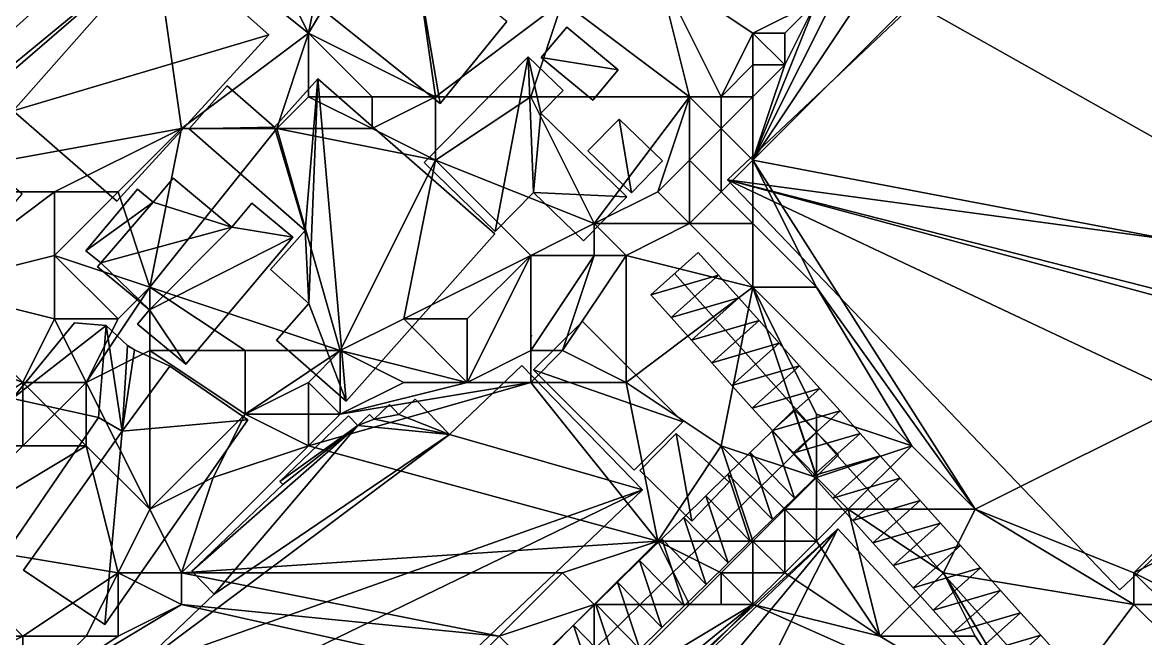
# Model space of a CAD drawing. Header units: metres. Extents: x -1103 to 901, y -902 to 905.
# Drawn here: x -998 to -927.3, y -358.1 to -319.3 of the extents above; entities that cross this region are included whole.
import ezdxf

# ---------------------------------------------------------------- set-up
doc = ezdxf.new("R2010")
doc.units = ezdxf.units.M
for name, color, linetype in [('OSM_BUILDING_FOOTPRINTS', 7, 'CONTINUOUS'), ('OSM_BUILDING_ROOFS', 1, 'CONTINUOUS'), ('OSM_BUILDING_WALLS', 8, 'CONTINUOUS'), ('OSM_ROAD_AXES', 2, 'CONTINUOUS'), ('OSM_ROAD_SURFACE', 9, 'CONTINUOUS'), ('OSM_TERRAIN', 3, 'CONTINUOUS'), ('OSM_TREES', 3, 'CONTINUOUS')]:
    doc.layers.add(name, color=color, linetype=linetype)

msp = doc.modelspace()

# ---------------------------------------------------------------- linework, layer by layer
at = {"layer": 'OSM_BUILDING_FOOTPRINTS'}
for points in [[(-991.237, -310.369, 18.866), (-1008.922, -330.441, 18.866), (-1010.823, -332.863, 18.866), (-1007.728, -334.787, 18.866), (-1006.457, -333.25, 18.866), (-1003.24, -336.048, 18.866), (-998.045, -330.142, 18.866), (-1000.974, -327.599, 18.866), (-998.598, -324.9, 18.866), (-992.076, -330.574, 18.866), (-982.504, -320.112, 18.866), (-989.158, -314.173, 18.866), (-988.164, -313.034, 18.866), (-991.237, -310.369, 18.866)], [(-953.61, -329.235, 14.229), (-928.882, -355.079, 14.229), (-918.868, -345.624, 14.229), (-913.109, -340.194, 14.229), (-913.894, -339.375, 14.229), (-909.483, -335.206, 14.229), (-933.437, -310.18, 14.229), (-953.61, -329.235, 14.229)], [(-974.921, -311.419, 18.871), (-980.061, -317.734, 18.871), (-971.704, -324.424, 18.871), (-967.515, -319.271, 18.871), (-973.385, -314.571, 18.871), (-972.445, -313.41, 18.871), (-974.921, -311.419, 18.871)], [(-963.724, -319.625, 17.898), (-960.485, -322.312, 17.898), (-962.099, -324.225, 17.898), (-965.338, -321.538, 17.898), (-963.724, -319.625, 17.898)], [(-972.71, -328.151, 17.794), (-966.156, -321.483, 17.794), (-963.967, -323.606, 17.794), (-965.371, -325.033, 17.794), (-959.943, -330.308, 17.794), (-962.673, -333.083, 17.794), (-965.824, -330.031, 17.794), (-968.233, -332.486, 17.794), (-972.71, -328.151, 17.794)], [(-979.409, -322.865, 16.067), (-982.139, -325.929, 16.067), (-985.124, -323.308, 16.067), (-987.522, -326.017, 16.067), (-980.205, -332.431, 16.067), (-982.393, -334.898, 16.067), (-979.972, -337.021, 16.067), (-982.017, -339.332, 16.067), (-977.629, -343.181, 16.067), (-968.267, -332.641, 16.067), (-979.409, -322.865, 16.067)], [(-962.397, -327.41, 17.626), (-960.441, -325.408, 17.626), (-957.699, -328.04, 17.626), (-959.656, -330.053, 17.626), (-962.397, -327.41, 17.626)], [(-989.788, -330.64, 17.11), (-988.528, -329.136, 17.11), (-984.825, -332.221, 17.11), (-983.565, -330.717, 17.11), (-980.989, -332.852, 17.11), (-987.732, -340.858, 17.11), (-990.783, -338.337, 17.11), (-990.02, -337.43, 17.11), (-993.292, -334.721, 17.11), (-993.082, -334.477, 17.11), (-994.022, -333.703, 17.11), (-990.772, -329.833, 17.11), (-989.788, -330.64, 17.11)], [(-962.751, -338.171, 15.438), (-956.417, -344.496, 15.438), (-959.49, -347.538, 15.438), (-965.824, -341.201, 15.438), (-962.751, -338.171, 15.438)], [(-994.751, -338.26, 15.894), (-992.739, -338.414, 15.894), (-991.413, -339.675, 15.894), (-990.96, -339.952, 15.894), (-988.738, -340.98, 15.894), (-983.819, -344.364, 15.894), (-992.838, -357.259, 15.894), (-997.956, -353.831, 15.894), (-991.733, -345.083, 15.894), (-993.237, -344.22, 15.894), (-999.504, -353.377, 15.894), (-1003.914, -350.17, 15.894), (-998.852, -342.794, 15.894), (-998.642, -343.026, 15.894), (-994.751, -338.26, 15.894)], [(-959.136, -347.56, 15.411), (-956.837, -345.226, 15.411), (-953.51, -348.289, 15.411), (-955.853, -350.745, 15.411), (-959.136, -347.56, 15.411)], [(-946.656, -351.231, 12.343), (-983.332, -384.774, 12.343), (-982.624, -385.537, 12.343), (-985.2, -387.892, 12.343), (-981.231, -392.172, 12.343), (-978.645, -389.805, 12.343), (-974.511, -394.273, 12.343), (-970.509, -398.586, 12.343), (-933.845, -365.043, 12.343), (-946.656, -351.231, 12.343)]]:
    msp.add_polyline3d(points, close=True, dxfattribs=at)
msp.add_polyline3d([(-990.937, -360.123, 14.446), (-985.941, -355.357, 14.446), (-987.345, -353.908, 14.446), (-981.63, -348.445, 14.446), (-981.818, -348.246, 14.446), (-977.485, -344.11, 14.446), (-976.888, -344.729, 14.446), (-976.159, -344.021, 14.446), (-975.871, -344.32, 14.446), (-974.91, -343.402, 14.446), (-974.302, -344.032, 14.446), (-973.285, -343.059, 14.446), (-971.118, -345.293, 14.446), (-966.553, -340.935, 14.446), (-958.97, -348.765, 14.446), (-973.649, -362.788, 14.446)], dxfattribs=at)
at = {"layer": 'OSM_BUILDING_ROOFS'}
for points in [[(-989.158, -314.173, 33.666), (-991.237, -310.369, 33.666), (-1008.922, -330.441, 33.666)], [(-909.483, -335.206, 22.629), (-933.437, -310.18, 22.629), (-953.61, -329.235, 22.629)], [(-989.158, -314.173, 33.666), (-1008.922, -330.441, 33.666), (-1010.823, -332.863, 33.666)], [(-998.598, -324.9, 33.666), (-989.158, -314.173, 33.666), (-1010.823, -332.863, 33.666)], [(-998.598, -324.9, 33.666), (-982.504, -320.112, 33.666), (-989.158, -314.173, 33.666)], [(-973.385, -314.571, 30.471), (-980.061, -317.734, 30.471), (-971.704, -324.424, 30.471)], [(-973.385, -314.571, 30.471), (-971.704, -324.424, 30.471), (-967.515, -319.271, 30.471)], [(-960.485, -322.312, 27.898), (-963.724, -319.625, 27.898), (-965.338, -321.538, 27.898)], [(-998.598, -324.9, 33.666), (-992.076, -330.574, 33.666), (-982.504, -320.112, 33.666)], [(-966.156, -321.483, 27.794), (-972.71, -328.151, 27.794), (-968.233, -332.486, 27.794)], [(-966.156, -321.483, 27.794), (-968.233, -332.486, 27.794), (-965.824, -330.031, 27.794)], [(-965.371, -325.033, 27.794), (-963.967, -323.606, 27.794), (-966.156, -321.483, 27.794)], [(-965.371, -325.033, 27.794), (-966.156, -321.483, 27.794), (-965.824, -330.031, 27.794)], [(-960.485, -322.312, 27.898), (-965.338, -321.538, 27.898), (-962.099, -324.225, 27.898)], [(-982.139, -325.929, 34.067), (-985.124, -323.308, 34.067), (-987.522, -326.017, 34.067)], [(-979.409, -322.865, 34.067), (-982.139, -325.929, 34.067), (-980.205, -332.431, 34.067)], [(-979.409, -322.865, 34.067), (-980.205, -332.431, 34.067), (-979.972, -337.021, 34.067)], [(-979.972, -337.021, 34.067), (-977.629, -343.181, 34.067), (-979.409, -322.865, 34.067)], [(-977.629, -343.181, 34.067), (-968.267, -332.641, 34.067), (-979.409, -322.865, 34.067)], [(-965.824, -330.031, 27.794), (-959.943, -330.308, 27.794), (-965.371, -325.033, 27.794)], [(-960.441, -325.408, 27.626), (-962.397, -327.41, 27.626), (-959.656, -330.053, 27.626)], [(-960.441, -325.408, 27.626), (-959.656, -330.053, 27.626), (-957.699, -328.04, 27.626)], [(-982.139, -325.929, 34.067), (-987.522, -326.017, 34.067), (-980.205, -332.431, 34.067)], [(-984.825, -332.221, 28.71), (-988.528, -329.136, 28.71), (-989.788, -330.64, 28.71)], [(-953.61, -329.235, 22.629), (-928.882, -355.079, 22.629), (-918.868, -345.624, 22.629)], [(-953.61, -329.235, 22.629), (-918.868, -345.624, 22.629), (-913.109, -340.194, 22.629)], [(-953.61, -329.235, 22.629), (-913.109, -340.194, 22.629), (-913.894, -339.375, 22.629)], [(-953.61, -329.235, 22.629), (-913.894, -339.375, 22.629), (-909.483, -335.206, 22.629)], [(-989.788, -330.64, 28.71), (-990.772, -329.833, 28.71), (-994.022, -333.703, 28.71)], [(-965.824, -330.031, 27.794), (-962.673, -333.083, 27.794), (-959.943, -330.308, 27.794)], [(-989.788, -330.64, 28.71), (-994.022, -333.703, 28.71), (-993.082, -334.477, 28.71)], [(-984.825, -332.221, 28.71), (-989.788, -330.64, 28.71), (-993.082, -334.477, 28.71)], [(-980.989, -332.852, 28.71), (-983.565, -330.717, 28.71), (-984.825, -332.221, 28.71)], [(-984.825, -332.221, 28.71), (-993.082, -334.477, 28.71), (-990.02, -337.43, 28.71)], [(-984.825, -332.221, 28.71), (-990.02, -337.43, 28.71), (-980.989, -332.852, 28.71)], [(-980.205, -332.431, 34.067), (-982.393, -334.898, 34.067), (-979.972, -337.021, 34.067)], [(-990.02, -337.43, 28.71), (-987.732, -340.858, 28.71), (-980.989, -332.852, 28.71)], [(-993.082, -334.477, 28.71), (-993.292, -334.721, 28.71), (-990.02, -337.43, 28.71)], [(-990.02, -337.43, 28.71), (-990.783, -338.337, 28.71), (-987.732, -340.858, 28.71)], [(-979.972, -337.021, 34.067), (-982.017, -339.332, 34.067), (-977.629, -343.181, 34.067)], [(-956.417, -344.496, 25.438), (-962.751, -338.171, 25.438), (-965.824, -341.201, 25.438)], [(-992.739, -338.414, 33.894), (-994.751, -338.26, 33.894), (-998.642, -343.026, 33.894)], [(-992.739, -338.414, 33.894), (-998.642, -343.026, 33.894), (-993.237, -344.22, 33.894)], [(-992.739, -338.414, 33.894), (-993.237, -344.22, 33.894), (-991.733, -345.083, 33.894)], [(-991.733, -345.083, 33.894), (-991.413, -339.675, 33.894), (-992.739, -338.414, 33.894)], [(-991.733, -345.083, 33.894), (-990.96, -339.952, 33.894), (-991.413, -339.675, 33.894)], [(-991.733, -345.083, 33.894), (-988.738, -340.98, 33.894), (-990.96, -339.952, 33.894)], [(-991.733, -345.083, 33.894), (-983.819, -344.364, 33.894), (-988.738, -340.98, 33.894)], [(-958.97, -348.765, 24.446), (-966.553, -340.935, 24.446), (-971.118, -345.293, 24.446)], [(-956.417, -344.496, 25.438), (-965.824, -341.201, 25.438), (-959.49, -347.538, 25.438)], [(-998.642, -343.026, 33.894), (-999.504, -353.377, 33.894), (-993.237, -344.22, 33.894)], [(-971.118, -345.293, 24.446), (-973.285, -343.059, 24.446), (-974.302, -344.032, 24.446)], [(-974.302, -344.032, 24.446), (-974.91, -343.402, 24.446), (-975.871, -344.32, 24.446)], [(-991.733, -345.083, 33.894), (-992.838, -357.259, 33.894), (-983.819, -344.364, 33.894)], [(-976.888, -344.729, 24.446), (-977.485, -344.11, 24.446), (-981.818, -348.246, 24.446)], [(-975.871, -344.32, 24.446), (-976.159, -344.021, 24.446), (-976.888, -344.729, 24.446)], [(-971.118, -345.293, 24.446), (-975.871, -344.32, 24.446), (-976.888, -344.729, 24.446)], [(-971.118, -345.293, 24.446), (-974.302, -344.032, 24.446), (-975.871, -344.32, 24.446)], [(-991.733, -345.083, 33.894), (-997.956, -353.831, 33.894), (-992.838, -357.259, 33.894)], [(-976.888, -344.729, 24.446), (-981.63, -348.445, 24.446), (-987.345, -353.908, 24.446)], [(-976.888, -344.729, 24.446), (-987.345, -353.908, 24.446), (-985.941, -355.357, 24.446)], [(-971.118, -345.293, 24.446), (-976.888, -344.729, 24.446), (-985.941, -355.357, 24.446)], [(-976.888, -344.729, 24.446), (-981.818, -348.246, 24.446), (-981.63, -348.445, 24.446)], [(-956.837, -345.226, 25.411), (-959.136, -347.56, 25.411), (-955.853, -350.745, 25.411)], [(-956.837, -345.226, 25.411), (-955.853, -350.745, 25.411), (-953.51, -348.289, 25.411)], [(-990.937, -360.123, 24.446), (-958.97, -348.765, 24.446), (-971.118, -345.293, 24.446)], [(-971.118, -345.293, 24.446), (-985.941, -355.357, 24.446), (-990.937, -360.123, 24.446)], [(-993.269, -365.409, 24.446), (-973.649, -362.788, 24.446), (-958.97, -348.765, 24.446)], [(-990.937, -360.123, 24.446), (-993.269, -365.409, 24.446), (-958.97, -348.765, 24.446)], [(-946.656, -351.231, 17.543), (-983.332, -384.774, 17.543), (-982.624, -385.537, 17.543)], [(-978.645, -389.805, 17.543), (-946.656, -351.231, 17.543), (-982.624, -385.537, 17.543)], [(-978.645, -389.805, 17.543), (-970.509, -398.586, 17.543), (-946.656, -351.231, 17.543)], [(-970.509, -398.586, 17.543), (-933.845, -365.043, 17.543), (-946.656, -351.231, 17.543)]]:
    msp.add_3dface(points, dxfattribs=at)
at = {"layer": 'OSM_BUILDING_WALLS'}
for points in [[(-991.237, -310.369, 18.866), (-1008.922, -330.441, 18.866), (-1008.922, -330.441, 33.666)], [(-991.237, -310.369, 18.866), (-1008.922, -330.441, 33.666), (-991.237, -310.369, 33.666)], [(-933.437, -310.18, 14.229), (-953.61, -329.235, 14.229), (-953.61, -329.235, 22.629)], [(-933.437, -310.18, 14.229), (-953.61, -329.235, 22.629), (-933.437, -310.18, 22.629)], [(-909.483, -335.206, 14.229), (-933.437, -310.18, 14.229), (-933.437, -310.18, 22.629)], [(-909.483, -335.206, 14.229), (-933.437, -310.18, 22.629), (-909.483, -335.206, 22.629)], [(-982.504, -320.112, 18.866), (-989.158, -314.173, 18.866), (-989.158, -314.173, 33.666)], [(-982.504, -320.112, 18.866), (-989.158, -314.173, 33.666), (-982.504, -320.112, 33.666)], [(-980.061, -317.734, 18.871), (-971.704, -324.424, 18.871), (-971.704, -324.424, 30.471)], [(-980.061, -317.734, 18.871), (-971.704, -324.424, 30.471), (-980.061, -317.734, 30.471)], [(-971.704, -324.424, 18.871), (-967.515, -319.271, 18.871), (-967.515, -319.271, 30.471)], [(-971.704, -324.424, 18.871), (-967.515, -319.271, 30.471), (-971.704, -324.424, 30.471)], [(-963.724, -319.625, 17.898), (-965.338, -321.538, 17.898), (-965.338, -321.538, 27.898)], [(-963.724, -319.625, 17.898), (-965.338, -321.538, 27.898), (-963.724, -319.625, 27.898)], [(-960.485, -322.312, 17.898), (-963.724, -319.625, 17.898), (-963.724, -319.625, 27.898)], [(-960.485, -322.312, 17.898), (-963.724, -319.625, 27.898), (-960.485, -322.312, 27.898)], [(-992.076, -330.574, 18.866), (-982.504, -320.112, 18.866), (-982.504, -320.112, 33.666)], [(-992.076, -330.574, 18.866), (-982.504, -320.112, 33.666), (-992.076, -330.574, 33.666)], [(-966.156, -321.483, 17.794), (-972.71, -328.151, 17.794), (-972.71, -328.151, 27.794)], [(-966.156, -321.483, 17.794), (-972.71, -328.151, 27.794), (-966.156, -321.483, 27.794)], [(-963.967, -323.606, 17.794), (-966.156, -321.483, 17.794), (-966.156, -321.483, 27.794)], [(-963.967, -323.606, 17.794), (-966.156, -321.483, 27.794), (-963.967, -323.606, 27.794)], [(-965.338, -321.538, 17.898), (-962.099, -324.225, 17.898), (-962.099, -324.225, 27.898)], [(-965.338, -321.538, 17.898), (-962.099, -324.225, 27.898), (-965.338, -321.538, 27.898)], [(-962.099, -324.225, 17.898), (-960.485, -322.312, 17.898), (-960.485, -322.312, 27.898)], [(-962.099, -324.225, 17.898), (-960.485, -322.312, 27.898), (-962.099, -324.225, 27.898)], [(-985.124, -323.308, 16.067), (-987.522, -326.017, 16.067), (-987.522, -326.017, 34.067)], [(-985.124, -323.308, 16.067), (-987.522, -326.017, 34.067), (-985.124, -323.308, 34.067)], [(-982.139, -325.929, 16.067), (-985.124, -323.308, 16.067), (-985.124, -323.308, 34.067)], [(-982.139, -325.929, 16.067), (-985.124, -323.308, 34.067), (-982.139, -325.929, 34.067)], [(-979.409, -322.865, 16.067), (-982.139, -325.929, 16.067), (-982.139, -325.929, 34.067)], [(-979.409, -322.865, 16.067), (-982.139, -325.929, 34.067), (-979.409, -322.865, 34.067)], [(-968.267, -332.641, 16.067), (-979.409, -322.865, 16.067), (-979.409, -322.865, 34.067)], [(-968.267, -332.641, 16.067), (-979.409, -322.865, 34.067), (-968.267, -332.641, 34.067)], [(-965.371, -325.033, 17.794), (-963.967, -323.606, 17.794), (-963.967, -323.606, 27.794)], [(-965.371, -325.033, 17.794), (-963.967, -323.606, 27.794), (-965.371, -325.033, 27.794)], [(-998.598, -324.9, 18.866), (-992.076, -330.574, 18.866), (-992.076, -330.574, 33.666)], [(-998.598, -324.9, 18.866), (-992.076, -330.574, 33.666), (-998.598, -324.9, 33.666)], [(-959.943, -330.308, 17.794), (-965.371, -325.033, 17.794), (-965.371, -325.033, 27.794)], [(-959.943, -330.308, 17.794), (-965.371, -325.033, 27.794), (-959.943, -330.308, 27.794)], [(-960.441, -325.408, 17.626), (-962.397, -327.41, 17.626), (-962.397, -327.41, 27.626)], [(-960.441, -325.408, 17.626), (-962.397, -327.41, 27.626), (-960.441, -325.408, 27.626)], [(-957.699, -328.04, 17.626), (-960.441, -325.408, 17.626), (-960.441, -325.408, 27.626)], [(-957.699, -328.04, 17.626), (-960.441, -325.408, 27.626), (-957.699, -328.04, 27.626)], [(-987.522, -326.017, 16.067), (-980.205, -332.431, 16.067), (-980.205, -332.431, 34.067)], [(-987.522, -326.017, 16.067), (-980.205, -332.431, 34.067), (-987.522, -326.017, 34.067)], [(-962.397, -327.41, 17.626), (-959.656, -330.053, 17.626), (-959.656, -330.053, 27.626)], [(-962.397, -327.41, 17.626), (-959.656, -330.053, 27.626), (-962.397, -327.41, 27.626)], [(-972.71, -328.151, 17.794), (-968.233, -332.486, 17.794), (-968.233, -332.486, 27.794)], [(-972.71, -328.151, 17.794), (-968.233, -332.486, 27.794), (-972.71, -328.151, 27.794)], [(-959.656, -330.053, 17.626), (-957.699, -328.04, 17.626), (-957.699, -328.04, 27.626)], [(-959.656, -330.053, 17.626), (-957.699, -328.04, 27.626), (-959.656, -330.053, 27.626)], [(-988.528, -329.136, 17.11), (-989.788, -330.64, 17.11), (-989.788, -330.64, 28.71)], [(-988.528, -329.136, 17.11), (-989.788, -330.64, 28.71), (-988.528, -329.136, 28.71)], [(-984.825, -332.221, 17.11), (-988.528, -329.136, 17.11), (-988.528, -329.136, 28.71)], [(-984.825, -332.221, 17.11), (-988.528, -329.136, 28.71), (-984.825, -332.221, 28.71)], [(-953.61, -329.235, 14.229), (-928.882, -355.079, 14.229), (-928.882, -355.079, 22.629)], [(-953.61, -329.235, 14.229), (-928.882, -355.079, 22.629), (-953.61, -329.235, 22.629)], [(-990.772, -329.833, 17.11), (-994.022, -333.703, 17.11), (-994.022, -333.703, 28.71)], [(-990.772, -329.833, 17.11), (-994.022, -333.703, 28.71), (-990.772, -329.833, 28.71)], [(-989.788, -330.64, 17.11), (-990.772, -329.833, 17.11), (-990.772, -329.833, 28.71)], [(-989.788, -330.64, 17.11), (-990.772, -329.833, 28.71), (-989.788, -330.64, 28.71)], [(-968.233, -332.486, 17.794), (-965.824, -330.031, 17.794), (-965.824, -330.031, 27.794)], [(-968.233, -332.486, 17.794), (-965.824, -330.031, 27.794), (-968.233, -332.486, 27.794)], [(-965.824, -330.031, 17.794), (-962.673, -333.083, 17.794), (-962.673, -333.083, 27.794)], [(-965.824, -330.031, 17.794), (-962.673, -333.083, 27.794), (-965.824, -330.031, 27.794)], [(-962.673, -333.083, 17.794), (-959.943, -330.308, 17.794), (-959.943, -330.308, 27.794)], [(-962.673, -333.083, 17.794), (-959.943, -330.308, 27.794), (-962.673, -333.083, 27.794)], [(-983.565, -330.717, 17.11), (-984.825, -332.221, 17.11), (-984.825, -332.221, 28.71)], [(-983.565, -330.717, 17.11), (-984.825, -332.221, 28.71), (-983.565, -330.717, 28.71)], [(-980.989, -332.852, 17.11), (-983.565, -330.717, 17.11), (-983.565, -330.717, 28.71)], [(-980.989, -332.852, 17.11), (-983.565, -330.717, 28.71), (-980.989, -332.852, 28.71)], [(-980.205, -332.431, 16.067), (-982.393, -334.898, 16.067), (-982.393, -334.898, 34.067)], [(-980.205, -332.431, 16.067), (-982.393, -334.898, 34.067), (-980.205, -332.431, 34.067)], [(-987.732, -340.858, 17.11), (-980.989, -332.852, 17.11), (-980.989, -332.852, 28.71)], [(-987.732, -340.858, 17.11), (-980.989, -332.852, 28.71), (-987.732, -340.858, 28.71)], [(-977.629, -343.181, 16.067), (-968.267, -332.641, 16.067), (-968.267, -332.641, 34.067)], [(-977.629, -343.181, 16.067), (-968.267, -332.641, 34.067), (-977.629, -343.181, 34.067)], [(-994.022, -333.703, 17.11), (-993.082, -334.477, 17.11), (-993.082, -334.477, 28.71)], [(-994.022, -333.703, 17.11), (-993.082, -334.477, 28.71), (-994.022, -333.703, 28.71)], [(-993.082, -334.477, 17.11), (-993.292, -334.721, 17.11), (-993.292, -334.721, 28.71)], [(-993.082, -334.477, 17.11), (-993.292, -334.721, 28.71), (-993.082, -334.477, 28.71)], [(-993.292, -334.721, 17.11), (-990.02, -337.43, 17.11), (-990.02, -337.43, 28.71)], [(-993.292, -334.721, 17.11), (-990.02, -337.43, 28.71), (-993.292, -334.721, 28.71)], [(-982.393, -334.898, 16.067), (-979.972, -337.021, 16.067), (-979.972, -337.021, 34.067)], [(-982.393, -334.898, 16.067), (-979.972, -337.021, 34.067), (-982.393, -334.898, 34.067)], [(-990.02, -337.43, 17.11), (-990.783, -338.337, 17.11), (-990.783, -338.337, 28.71)], [(-990.02, -337.43, 17.11), (-990.783, -338.337, 28.71), (-990.02, -337.43, 28.71)], [(-979.972, -337.021, 16.067), (-982.017, -339.332, 16.067), (-982.017, -339.332, 34.067)], [(-979.972, -337.021, 16.067), (-982.017, -339.332, 34.067), (-979.972, -337.021, 34.067)], [(-962.751, -338.171, 15.438), (-965.824, -341.201, 15.438), (-965.824, -341.201, 25.438)], [(-962.751, -338.171, 15.438), (-965.824, -341.201, 25.438), (-962.751, -338.171, 25.438)], [(-956.417, -344.496, 15.438), (-962.751, -338.171, 15.438), (-962.751, -338.171, 25.438)], [(-956.417, -344.496, 15.438), (-962.751, -338.171, 25.438), (-956.417, -344.496, 25.438)], [(-994.751, -338.26, 15.894), (-998.642, -343.026, 15.894), (-998.642, -343.026, 33.894)], [(-994.751, -338.26, 15.894), (-998.642, -343.026, 33.894), (-994.751, -338.26, 33.894)], [(-992.739, -338.414, 15.894), (-994.751, -338.26, 15.894), (-994.751, -338.26, 33.894)], [(-992.739, -338.414, 15.894), (-994.751, -338.26, 33.894), (-992.739, -338.414, 33.894)], [(-991.413, -339.675, 15.894), (-992.739, -338.414, 15.894), (-992.739, -338.414, 33.894)], [(-991.413, -339.675, 15.894), (-992.739, -338.414, 33.894), (-991.413, -339.675, 33.894)], [(-990.783, -338.337, 17.11), (-987.732, -340.858, 17.11), (-987.732, -340.858, 28.71)], [(-990.783, -338.337, 17.11), (-987.732, -340.858, 28.71), (-990.783, -338.337, 28.71)], [(-982.017, -339.332, 16.067), (-977.629, -343.181, 16.067), (-977.629, -343.181, 34.067)], [(-982.017, -339.332, 16.067), (-977.629, -343.181, 34.067), (-982.017, -339.332, 34.067)], [(-990.96, -339.952, 15.894), (-991.413, -339.675, 15.894), (-991.413, -339.675, 33.894)], [(-990.96, -339.952, 15.894), (-991.413, -339.675, 33.894), (-990.96, -339.952, 33.894)], [(-988.738, -340.98, 15.894), (-990.96, -339.952, 15.894), (-990.96, -339.952, 33.894)], [(-988.738, -340.98, 15.894), (-990.96, -339.952, 33.894), (-988.738, -340.98, 33.894)], [(-983.819, -344.364, 15.894), (-988.738, -340.98, 15.894), (-988.738, -340.98, 33.894)], [(-983.819, -344.364, 15.894), (-988.738, -340.98, 33.894), (-983.819, -344.364, 33.894)], [(-966.553, -340.935, 14.446), (-971.118, -345.293, 14.446), (-971.118, -345.293, 24.446)], [(-966.553, -340.935, 14.446), (-971.118, -345.293, 24.446), (-966.553, -340.935, 24.446)], [(-958.97, -348.765, 14.446), (-966.553, -340.935, 14.446), (-966.553, -340.935, 24.446)], [(-958.97, -348.765, 14.446), (-966.553, -340.935, 24.446), (-958.97, -348.765, 24.446)], [(-965.824, -341.201, 15.438), (-959.49, -347.538, 15.438), (-959.49, -347.538, 25.438)], [(-965.824, -341.201, 15.438), (-959.49, -347.538, 25.438), (-965.824, -341.201, 25.438)], [(-973.285, -343.059, 14.446), (-974.302, -344.032, 14.446), (-974.302, -344.032, 24.446)], [(-973.285, -343.059, 14.446), (-974.302, -344.032, 24.446), (-973.285, -343.059, 24.446)], [(-971.118, -345.293, 14.446), (-973.285, -343.059, 14.446), (-973.285, -343.059, 24.446)], [(-971.118, -345.293, 14.446), (-973.285, -343.059, 24.446), (-971.118, -345.293, 24.446)], [(-974.91, -343.402, 14.446), (-975.871, -344.32, 14.446), (-975.871, -344.32, 24.446)], [(-974.91, -343.402, 14.446), (-975.871, -344.32, 24.446), (-974.91, -343.402, 24.446)], [(-974.302, -344.032, 14.446), (-974.91, -343.402, 14.446), (-974.91, -343.402, 24.446)], [(-974.302, -344.032, 14.446), (-974.91, -343.402, 24.446), (-974.302, -344.032, 24.446)], [(-999.504, -353.377, 15.894), (-993.237, -344.22, 15.894), (-993.237, -344.22, 33.894)], [(-999.504, -353.377, 15.894), (-993.237, -344.22, 33.894), (-999.504, -353.377, 33.894)], [(-993.237, -344.22, 15.894), (-991.733, -345.083, 15.894), (-991.733, -345.083, 33.894)], [(-993.237, -344.22, 15.894), (-991.733, -345.083, 33.894), (-993.237, -344.22, 33.894)], [(-992.838, -357.259, 15.894), (-983.819, -344.364, 15.894), (-983.819, -344.364, 33.894)], [(-992.838, -357.259, 15.894), (-983.819, -344.364, 33.894), (-992.838, -357.259, 33.894)], [(-977.485, -344.11, 14.446), (-981.818, -348.246, 14.446), (-981.818, -348.246, 24.446)], [(-977.485, -344.11, 14.446), (-981.818, -348.246, 24.446), (-977.485, -344.11, 24.446)], [(-976.888, -344.729, 14.446), (-977.485, -344.11, 14.446), (-977.485, -344.11, 24.446)], [(-976.888, -344.729, 14.446), (-977.485, -344.11, 24.446), (-976.888, -344.729, 24.446)], [(-976.159, -344.021, 14.446), (-976.888, -344.729, 14.446), (-976.888, -344.729, 24.446)], [(-976.159, -344.021, 14.446), (-976.888, -344.729, 24.446), (-976.159, -344.021, 24.446)], [(-975.871, -344.32, 14.446), (-976.159, -344.021, 14.446), (-976.159, -344.021, 24.446)], [(-975.871, -344.32, 14.446), (-976.159, -344.021, 24.446), (-975.871, -344.32, 24.446)], [(-959.49, -347.538, 15.438), (-956.417, -344.496, 15.438), (-956.417, -344.496, 25.438)], [(-959.49, -347.538, 15.438), (-956.417, -344.496, 25.438), (-959.49, -347.538, 25.438)], [(-991.733, -345.083, 15.894), (-997.956, -353.831, 15.894), (-997.956, -353.831, 33.894)], [(-991.733, -345.083, 15.894), (-997.956, -353.831, 33.894), (-991.733, -345.083, 33.894)], [(-956.837, -345.226, 15.411), (-959.136, -347.56, 15.411), (-959.136, -347.56, 25.411)], [(-956.837, -345.226, 15.411), (-959.136, -347.56, 25.411), (-956.837, -345.226, 25.411)], [(-953.51, -348.289, 15.411), (-956.837, -345.226, 15.411), (-956.837, -345.226, 25.411)], [(-953.51, -348.289, 15.411), (-956.837, -345.226, 25.411), (-953.51, -348.289, 25.411)], [(-928.882, -355.079, 14.229), (-918.868, -345.624, 14.229), (-918.868, -345.624, 22.629)], [(-928.882, -355.079, 14.229), (-918.868, -345.624, 22.629), (-928.882, -355.079, 22.629)], [(-959.136, -347.56, 15.411), (-955.853, -350.745, 15.411), (-955.853, -350.745, 25.411)], [(-959.136, -347.56, 15.411), (-955.853, -350.745, 25.411), (-959.136, -347.56, 25.411)], [(-981.63, -348.445, 14.446), (-987.345, -353.908, 14.446), (-987.345, -353.908, 24.446)], [(-981.63, -348.445, 14.446), (-987.345, -353.908, 24.446), (-981.63, -348.445, 24.446)], [(-981.818, -348.246, 14.446), (-981.63, -348.445, 14.446), (-981.63, -348.445, 24.446)], [(-981.818, -348.246, 14.446), (-981.63, -348.445, 24.446), (-981.818, -348.246, 24.446)], [(-973.649, -362.788, 14.446), (-958.97, -348.765, 14.446), (-958.97, -348.765, 24.446)], [(-973.649, -362.788, 14.446), (-958.97, -348.765, 24.446), (-973.649, -362.788, 24.446)], [(-955.853, -350.745, 15.411), (-953.51, -348.289, 15.411), (-953.51, -348.289, 25.411)], [(-955.853, -350.745, 15.411), (-953.51, -348.289, 25.411), (-955.853, -350.745, 25.411)], [(-946.656, -351.231, 12.343), (-983.332, -384.774, 12.343), (-983.332, -384.774, 17.543)], [(-946.656, -351.231, 12.343), (-983.332, -384.774, 17.543), (-946.656, -351.231, 17.543)], [(-933.845, -365.043, 12.343), (-946.656, -351.231, 12.343), (-946.656, -351.231, 17.543)], [(-933.845, -365.043, 12.343), (-946.656, -351.231, 17.543), (-933.845, -365.043, 17.543)], [(-997.956, -353.831, 15.894), (-992.838, -357.259, 15.894), (-992.838, -357.259, 33.894)], [(-997.956, -353.831, 15.894), (-992.838, -357.259, 33.894), (-997.956, -353.831, 33.894)], [(-987.345, -353.908, 14.446), (-985.941, -355.357, 14.446), (-985.941, -355.357, 24.446)], [(-987.345, -353.908, 14.446), (-985.941, -355.357, 24.446), (-987.345, -353.908, 24.446)], [(-985.941, -355.357, 14.446), (-990.937, -360.123, 14.446), (-990.937, -360.123, 24.446)], [(-985.941, -355.357, 14.446), (-990.937, -360.123, 24.446), (-985.941, -355.357, 24.446)]]:
    msp.add_3dface(points, dxfattribs=at)
at = {"layer": 'OSM_ROAD_AXES'}
for points in [[(-895.832, -330.948, 15.031), (-928.473, -363.197, 15.164), (-930.253, -363.573, 15.221), (-932.839, -362.091, 15.52), (-948.005, -345.138, 17.65), (-956.937, -335.151, 18.687)], [(-948.005, -345.138, 17.65), (-986.957, -383.225, 15.367)]]:
    msp.add_polyline3d(points, dxfattribs=at)
at = {"layer": 'OSM_ROAD_SURFACE'}
for points in [[(-954.17, -335.245, 18.6), (-955.446, -333.818, 18.683), (-958.427, -336.485, 18.692)], [(-954.17, -335.245, 18.6), (-958.427, -336.485, 18.692), (-957.151, -337.911, 18.526)], [(-952.894, -336.671, 18.45), (-954.17, -335.245, 18.6), (-957.151, -337.911, 18.526)], [(-952.894, -336.671, 18.45), (-957.151, -337.911, 18.526), (-955.875, -339.338, 18.361)], [(-951.618, -338.098, 18.301), (-952.894, -336.671, 18.45), (-955.875, -339.338, 18.361)], [(-951.618, -338.098, 18.301), (-955.875, -339.338, 18.361), (-954.6, -340.764, 18.206)], [(-950.342, -339.524, 18.171), (-951.618, -338.098, 18.301), (-954.6, -340.764, 18.206)], [(-950.342, -339.524, 18.171), (-954.6, -340.764, 18.206), (-953.324, -342.191, 18.05)], [(-949.066, -340.951, 18.01), (-950.342, -339.524, 18.171), (-953.324, -342.191, 18.05)], [(-949.066, -340.951, 18.01), (-953.324, -342.191, 18.05), (-952.048, -343.618, 17.907)], [(-947.79, -342.378, 17.84), (-949.066, -340.951, 18.01), (-952.048, -343.618, 17.907)], [(-947.79, -342.378, 17.84), (-952.048, -343.618, 17.907), (-950.772, -345.044, 17.765)], [(-946.514, -343.804, 17.67), (-947.79, -342.378, 17.84), (-950.772, -345.044, 17.765)], [(-949.403, -343.708, 17.824), (-950.794, -345.068, 17.764), (-947.998, -347.928, 17.472)], [(-946.514, -343.804, 17.67), (-950.772, -345.044, 17.765), (-949.496, -346.471, 17.622)], [(-945.251, -345.217, 17.489), (-946.514, -343.804, 17.67), (-949.496, -346.471, 17.622)], [(-949.403, -343.708, 17.824), (-947.998, -347.928, 17.472), (-946.607, -346.568, 17.48)], [(-950.794, -345.068, 17.764), (-952.186, -346.428, 17.704), (-949.389, -349.288, 17.614)], [(-950.794, -345.068, 17.764), (-949.389, -349.288, 17.614), (-947.998, -347.928, 17.472)], [(-945.251, -345.217, 17.489), (-949.496, -346.471, 17.622), (-948.232, -347.884, 17.481)], [(-943.987, -346.63, 17.279), (-945.251, -345.217, 17.489), (-948.232, -347.884, 17.481)], [(-952.186, -346.428, 17.704), (-953.577, -347.788, 17.704), (-950.78, -350.648, 17.632)], [(-952.186, -346.428, 17.704), (-950.78, -350.648, 17.632), (-949.389, -349.288, 17.614)], [(-943.987, -346.63, 17.279), (-948.232, -347.884, 17.481), (-946.968, -349.296, 17.131)], [(-942.723, -348.042, 17.012), (-943.987, -346.63, 17.279), (-946.968, -349.296, 17.131)], [(-953.577, -347.788, 17.704), (-954.968, -349.149, 17.561), (-952.171, -352.009, 17.524)], [(-953.577, -347.788, 17.704), (-952.171, -352.009, 17.524), (-950.78, -350.648, 17.632)], [(-942.723, -348.042, 17.012), (-946.968, -349.296, 17.131), (-945.704, -350.709, 16.823)], [(-941.459, -349.455, 16.805), (-942.723, -348.042, 17.012), (-945.704, -350.709, 16.823)], [(-954.968, -349.149, 17.561), (-956.359, -350.509, 17.419), (-953.563, -353.369, 17.383)], [(-954.968, -349.149, 17.561), (-953.563, -353.369, 17.383), (-952.171, -352.009, 17.524)], [(-941.459, -349.455, 16.805), (-945.704, -350.709, 16.823), (-944.44, -352.122, 16.511)], [(-940.195, -350.868, 16.556), (-941.459, -349.455, 16.805), (-944.44, -352.122, 16.511)], [(-956.359, -350.509, 17.419), (-957.75, -351.869, 17.276), (-954.954, -354.729, 17.231)], [(-956.359, -350.509, 17.419), (-954.954, -354.729, 17.231), (-953.563, -353.369, 17.383)], [(-940.195, -350.868, 16.556), (-944.44, -352.122, 16.511), (-943.177, -353.535, 16.2)], [(-938.932, -352.281, 16.295), (-940.195, -350.868, 16.556), (-943.177, -353.535, 16.2)], [(-957.75, -351.869, 17.276), (-959.141, -353.229, 17.109), (-956.345, -356.089, 17.071)], [(-957.75, -351.869, 17.276), (-956.345, -356.089, 17.071), (-954.954, -354.729, 17.231)], [(-938.932, -352.281, 16.295), (-943.177, -353.535, 16.2), (-941.913, -354.948, 15.888)], [(-937.668, -353.693, 16.165), (-938.932, -352.281, 16.295), (-941.913, -354.948, 15.888)], [(-959.141, -353.229, 17.109), (-960.533, -354.59, 16.938), (-957.736, -357.45, 16.91)], [(-959.141, -353.229, 17.109), (-957.736, -357.45, 16.91), (-956.345, -356.089, 17.071)], [(-937.668, -353.693, 16.165), (-941.913, -354.948, 15.888), (-940.649, -356.36, 15.737)], [(-936.404, -355.106, 16.053), (-937.668, -353.693, 16.165), (-940.649, -356.36, 15.737)], [(-960.533, -354.59, 16.938), (-961.924, -355.95, 16.767), (-959.127, -358.81, 16.749)], [(-960.533, -354.59, 16.938), (-959.127, -358.81, 16.749), (-957.736, -357.45, 16.91)], [(-936.404, -355.106, 16.053), (-940.649, -356.36, 15.737), (-939.385, -357.773, 15.678)], [(-935.14, -356.519, 15.965), (-936.404, -355.106, 16.053), (-939.385, -357.773, 15.678)], [(-961.924, -355.95, 16.767), (-963.315, -357.31, 16.632), (-960.518, -360.17, 16.588)], [(-961.924, -355.95, 16.767), (-960.518, -360.17, 16.588), (-959.127, -358.81, 16.749)], [(-935.14, -356.519, 15.965), (-939.385, -357.773, 15.678), (-938.121, -359.186, 15.618)], [(-933.876, -357.932, 15.878), (-935.14, -356.519, 15.965), (-938.121, -359.186, 15.618)], [(-963.315, -357.31, 16.632), (-964.706, -358.671, 16.504), (-961.91, -361.531, 16.427)], [(-963.315, -357.31, 16.632), (-961.91, -361.531, 16.427), (-960.518, -360.17, 16.588)], [(-933.876, -357.932, 15.878), (-938.121, -359.186, 15.618), (-936.857, -360.599, 15.558)], [(-932.612, -359.344, 15.79), (-933.876, -357.932, 15.878), (-936.857, -360.599, 15.558)]]:
    msp.add_3dface(points, dxfattribs=at)
at = {"layer": 'OSM_TERRAIN'}
for points in [[(-982, -316, 21.596), (-980, -320, 20.951), (-978, -310, 21.656)], [(-972, -324, 20.991), (-974, -310, 20.926), (-980, -320, 20.951)], [(-980, -320, 20.951), (-974, -310, 20.926), (-978, -310, 21.656)], [(-972, -324, 20.991), (-964, -318, 20.643), (-974, -310, 20.926)], [(-1010, -330, 21.012), (-988, -326, 21.04), (-990, -312, 21.04)], [(-1010, -330, 21.012), (-990, -312, 21.04), (-1006, -318, 21.599)], [(-988, -326, 21.04), (-980, -320, 20.951), (-990, -312, 21.04)], [(-990, -312, 21.04), (-980, -320, 20.951), (-982, -316, 21.596)], [(-956, -324, 19.454), (-958, -316, 19.644), (-964, -318, 20.643)], [(-956, -324, 19.454), (-954, -324, 19.325), (-958, -316, 19.644)], [(-954, -324, 19.325), (-952, -320, 19.094), (-958, -316, 19.644)], [(-952, -320, 19.094), (-948, -318, 18.644), (-958, -316, 19.644)], [(-948, -318, 18.644), (-952, -328, 16.476), (-946, -316, 18.341)], [(-946, -316, 18.341), (-952, -328, 16.476), (-944, -316, 17.801)], [(-952, -328, 16.476), (-942, -318, 16.552), (-944, -316, 17.801)], [(-972, -324, 20.991), (-966, -324, 19.952), (-964, -318, 20.643)], [(-966, -324, 19.952), (-956, -324, 19.454), (-964, -318, 20.643)], [(-952, -328, 16.476), (-948, -318, 18.644), (-950, -322, 18.225)], [(-952, -328, 16.476), (-910, -336, 16.401), (-942, -318, 16.552)], [(-952, -320, 19.094), (-950, -320, 18.919), (-948, -318, 18.644)], [(-950, -322, 18.225), (-948, -318, 18.644), (-950, -320, 18.919)], [(-910, -336, 16.401), (-924, -318, 16.388), (-942, -318, 16.552)], [(-982, -326, 20.022), (-980, -320, 20.951), (-988, -326, 21.04)], [(-982, -326, 20.022), (-980, -324, 20.022), (-980, -320, 20.951)], [(-980, -324, 20.022), (-976, -324, 20.546), (-980, -320, 20.951)], [(-976, -324, 20.546), (-972, -324, 20.991), (-980, -320, 20.951)], [(-954, -324, 19.325), (-952, -322, 19.145), (-952, -320, 19.094)], [(-952, -322, 19.145), (-950, -322, 18.225), (-952, -320, 19.094)], [(-950, -322, 18.225), (-950, -320, 18.919), (-952, -320, 19.094)], [(-952, -324, 18.311), (-952, -322, 19.145), (-954, -324, 19.325)], [(-952, -324, 18.311), (-952, -328, 16.476), (-950, -322, 18.225)], [(-952, -324, 18.311), (-950, -322, 18.225), (-952, -322, 19.145)], [(-982, -326, 20.022), (-976, -326, 20.042), (-980, -324, 20.022)], [(-976, -326, 20.042), (-976, -324, 20.546), (-980, -324, 20.022)], [(-976, -326, 20.042), (-972, -328, 20.059), (-972, -324, 20.991)], [(-976, -326, 20.042), (-972, -324, 20.991), (-976, -324, 20.546)], [(-972, -328, 20.059), (-962, -332, 19.952), (-966, -324, 19.952)], [(-972, -328, 20.059), (-966, -324, 19.952), (-972, -324, 20.991)], [(-962, -332, 19.952), (-956, -324, 19.454), (-966, -324, 19.952)], [(-962, -332, 19.952), (-958, -330, 19.745), (-956, -324, 19.454)], [(-958, -330, 19.745), (-956, -328, 19.104), (-956, -324, 19.454)], [(-956, -328, 19.104), (-954, -326, 18.301), (-956, -324, 19.454)], [(-954, -326, 18.301), (-954, -324, 19.325), (-956, -324, 19.454)], [(-954, -326, 18.301), (-952, -324, 18.311), (-954, -324, 19.325)], [(-954, -326, 18.301), (-952, -328, 16.476), (-952, -324, 18.311)], [(-996, -330, 20.805), (-988, -326, 21.04), (-1010, -330, 21.012)], [(-996, -330, 20.805), (-992, -330, 21.04), (-988, -326, 21.04)], [(-992, -330, 21.04), (-990, -336, 20.005), (-988, -326, 21.04)], [(-990, -336, 20.005), (-978, -340, 20.022), (-982, -326, 20.022)], [(-990, -336, 20.005), (-982, -326, 20.022), (-988, -326, 21.04)], [(-978, -340, 20.022), (-972, -328, 20.059), (-982, -326, 20.022)], [(-982, -326, 20.022), (-972, -328, 20.059), (-976, -326, 20.042)], [(-956, -328, 19.104), (-954, -330, 17.005), (-954, -326, 18.301)], [(-954, -330, 17.005), (-952, -328, 16.476), (-954, -326, 18.301)], [(-978, -340, 20.022), (-974, -338, 20.022), (-972, -328, 20.059)], [(-974, -338, 20.022), (-966, -334, 19.632), (-972, -328, 20.059)], [(-966, -334, 19.632), (-962, -332, 19.952), (-972, -328, 20.059)], [(-956, -332, 18.673), (-956, -328, 19.104), (-958, -330, 19.745)], [(-956, -332, 18.673), (-954, -330, 17.005), (-956, -328, 19.104)], [(-952, -332, 16.924), (-952, -328, 16.476), (-954, -330, 17.005)], [(-938, -350, 16.527), (-952, -328, 16.476), (-948, -336, 16.782)], [(-952, -328, 16.476), (-938, -350, 16.527), (-910, -336, 16.401)], [(-948, -336, 16.782), (-952, -328, 16.476), (-952, -332, 16.924)], [(-1004, -336, 20.923), (-996, -330, 20.805), (-1010, -330, 21.012)], [(-996, -334, 20.144), (-996, -330, 20.805), (-1004, -336, 20.923)], [(-996, -334, 20.144), (-990, -336, 20.005), (-992, -330, 21.04)], [(-996, -334, 20.144), (-992, -330, 21.04), (-996, -330, 20.805)], [(-962, -332, 19.952), (-956, -332, 18.673), (-958, -330, 19.745)], [(-956, -332, 18.673), (-952, -332, 16.924), (-954, -330, 17.005)], [(-966, -334, 19.632), (-962, -334, 19.693), (-962, -332, 19.952)], [(-962, -334, 19.693), (-960, -334, 18.905), (-962, -332, 19.952)], [(-960, -334, 18.905), (-956, -332, 18.673), (-962, -332, 19.952)], [(-960, -334, 18.905), (-952, -336, 18.417), (-956, -332, 18.673)], [(-952, -336, 18.417), (-952, -332, 16.924), (-956, -332, 18.673)], [(-952, -336, 18.417), (-948, -336, 16.782), (-952, -332, 16.924)], [(-996, -338, 19.111), (-996, -334, 20.144), (-1004, -336, 20.923)], [(-996, -338, 19.111), (-992, -338, 19.091), (-996, -334, 20.144)], [(-992, -338, 19.091), (-990, -336, 20.005), (-996, -334, 20.144)], [(-970, -338, 19.414), (-966, -334, 19.632), (-974, -338, 20.022)], [(-970, -342, 17.835), (-966, -334, 19.632), (-970, -338, 19.414)], [(-970, -342, 17.835), (-966, -340, 17.636), (-966, -334, 19.632)], [(-964, -340, 17.932), (-962, -334, 19.693), (-966, -340, 17.636)], [(-966, -340, 17.636), (-962, -334, 19.693), (-966, -334, 19.632)], [(-964, -340, 17.932), (-960, -342, 18.266), (-960, -334, 18.905)], [(-964, -340, 17.932), (-960, -334, 18.905), (-962, -334, 19.693)], [(-960, -342, 18.266), (-952, -336, 18.417), (-960, -334, 18.905)], [(-1008, -338, 20.311), (-998, -342, 19.939), (-1004, -336, 20.923)], [(-998, -342, 19.939), (-996, -338, 19.111), (-1004, -336, 20.923)], [(-994, -342, 18.86), (-990, -340, 18.963), (-990, -336, 20.005)], [(-994, -342, 18.86), (-990, -336, 20.005), (-992, -338, 19.091)], [(-990, -340, 18.963), (-984, -340, 19.814), (-990, -336, 20.005)], [(-984, -340, 19.814), (-978, -340, 20.022), (-990, -336, 20.005)], [(-954, -346, 17.738), (-952, -336, 18.417), (-960, -342, 18.266)], [(-954, -346, 17.738), (-948, -348, 17.416), (-952, -336, 18.417)], [(-948, -348, 17.416), (-948, -344, 17.744), (-952, -336, 18.417)], [(-948, -344, 17.744), (-942, -346, 17.133), (-952, -336, 18.417)], [(-942, -346, 17.133), (-948, -336, 16.782), (-952, -336, 18.417)], [(-942, -346, 17.133), (-938, -350, 16.527), (-948, -336, 16.782)], [(-928, -354, 16.476), (-910, -336, 16.401), (-938, -350, 16.527)], [(-924, -352, 16.146), (-910, -336, 16.401), (-928, -354, 16.476)], [(-1004, -346, 20.136), (-998, -342, 19.939), (-1008, -338, 20.311)], [(-998, -342, 19.939), (-994, -342, 18.86), (-996, -338, 19.111)], [(-994, -342, 18.86), (-992, -338, 19.091), (-996, -338, 19.111)], [(-978, -340, 20.022), (-970, -342, 17.835), (-974, -338, 20.022)], [(-970, -342, 17.835), (-970, -338, 19.414), (-974, -338, 20.022)], [(-994, -342, 18.86), (-990, -350, 18.86), (-990, -340, 18.963)], [(-990, -350, 18.86), (-984, -344, 18.868), (-990, -340, 18.963)], [(-984, -344, 18.868), (-984, -340, 19.814), (-990, -340, 18.963)], [(-984, -344, 18.868), (-980, -342, 19.399), (-978, -340, 20.022)], [(-984, -344, 18.868), (-978, -340, 20.022), (-984, -340, 19.814)], [(-980, -342, 19.399), (-978, -344, 17.628), (-978, -340, 20.022)], [(-978, -344, 17.628), (-974, -342, 18.02), (-978, -340, 20.022)], [(-974, -342, 18.02), (-970, -342, 17.835), (-978, -340, 20.022)], [(-966, -342, 17.371), (-966, -340, 17.636), (-970, -342, 17.835)], [(-966, -342, 17.371), (-964, -340, 17.932), (-966, -340, 17.636)], [(-966, -342, 17.371), (-960, -342, 18.266), (-964, -340, 17.932)], [(-1004, -346, 20.136), (-998, -346, 19.112), (-998, -342, 19.939)], [(-998, -346, 19.112), (-996, -344, 19.134), (-998, -342, 19.939)], [(-996, -344, 19.134), (-994, -342, 18.86), (-998, -342, 19.939)], [(-996, -344, 19.134), (-994, -346, 18.867), (-994, -342, 18.86)], [(-990, -350, 18.86), (-994, -342, 18.86), (-994, -346, 18.867)], [(-980, -344, 18.282), (-980, -342, 19.399), (-984, -344, 18.868)], [(-980, -346, 17.497), (-966, -342, 17.371), (-978, -344, 17.628)], [(-980, -346, 17.497), (-958, -352, 17.207), (-966, -342, 17.371)], [(-980, -344, 18.282), (-978, -344, 17.628), (-980, -342, 19.399)], [(-978, -344, 17.628), (-970, -342, 17.835), (-974, -342, 18.02)], [(-978, -344, 17.628), (-966, -342, 17.371), (-970, -342, 17.835)], [(-958, -352, 17.207), (-960, -342, 18.266), (-966, -342, 17.371)], [(-958, -352, 17.207), (-954, -346, 17.738), (-960, -342, 18.266)], [(-998, -346, 19.112), (-994, -346, 18.867), (-996, -344, 19.134)], [(-986, -348, 18.602), (-984, -344, 18.868), (-990, -350, 18.86)], [(-986, -348, 18.602), (-980, -346, 17.497), (-984, -344, 18.868)], [(-980, -346, 17.497), (-980, -344, 18.282), (-984, -344, 18.868)], [(-980, -346, 17.497), (-978, -344, 17.628), (-980, -344, 18.282)], [(-948, -344, 17.744), (-948, -348, 17.416), (-942, -346, 17.133)], [(-992, -354, 18.86), (-994, -346, 18.867), (-1004, -352, 18.823)], [(-1004, -352, 18.823), (-994, -346, 18.867), (-998, -346, 19.112)], [(-1004, -346, 20.136), (-1004, -352, 18.823), (-998, -346, 19.112)], [(-992, -354, 18.86), (-990, -350, 18.86), (-994, -346, 18.867)], [(-988, -354, 17.553), (-958, -352, 17.207), (-980, -346, 17.497)], [(-988, -354, 17.553), (-980, -346, 17.497), (-986, -348, 18.602)], [(-958, -352, 17.207), (-952, -352, 17.483), (-954, -346, 17.738)], [(-952, -352, 17.483), (-950, -350, 17.635), (-954, -346, 17.738)], [(-950, -350, 17.635), (-948, -348, 17.416), (-954, -346, 17.738)], [(-946, -350, 16.927), (-942, -346, 17.133), (-948, -348, 17.416)], [(-946, -350, 16.927), (-938, -350, 16.527), (-942, -346, 17.133)], [(-988, -354, 17.553), (-986, -348, 18.602), (-990, -350, 18.86)], [(-950, -350, 17.635), (-948, -350, 16.796), (-948, -348, 17.416)], [(-948, -350, 16.796), (-946, -350, 16.927), (-948, -348, 17.416)], [(-992, -354, 18.86), (-988, -354, 17.553), (-990, -350, 18.86)], [(-952, -352, 17.483), (-950, -352, 16.829), (-950, -350, 17.635)], [(-950, -352, 16.829), (-948, -352, 15.606), (-950, -350, 17.635)], [(-948, -352, 15.606), (-948, -350, 16.796), (-950, -350, 17.635)], [(-944, -358, 15.204), (-946, -350, 16.927), (-948, -352, 15.606)], [(-948, -352, 15.606), (-946, -350, 16.927), (-948, -350, 16.796)], [(-944, -358, 15.204), (-940, -354, 16.024), (-946, -350, 16.927)], [(-940, -354, 16.024), (-938, -350, 16.527), (-946, -350, 16.927)], [(-940, -354, 16.024), (-928, -356, 16.087), (-938, -350, 16.527)], [(-928, -356, 16.087), (-928, -354, 16.476), (-938, -350, 16.527)], [(-1004, -358, 19.772), (-998, -358, 18.128), (-1004, -352, 18.823)], [(-998, -358, 18.128), (-992, -354, 18.86), (-1004, -352, 18.823)], [(-988, -354, 17.553), (-964, -354, 17.314), (-958, -352, 17.207)], [(-962, -356, 16.709), (-958, -352, 17.207), (-964, -354, 17.314)], [(-962, -356, 16.709), (-956, -356, 17.045), (-958, -352, 17.207)], [(-956, -356, 17.045), (-954, -354, 17.277), (-958, -352, 17.207)], [(-958, -352, 17.207), (-954, -354, 17.277), (-952, -352, 17.483)], [(-954, -354, 17.277), (-952, -354, 16.648), (-952, -352, 17.483)], [(-952, -354, 16.648), (-950, -354, 15.345), (-952, -352, 17.483)], [(-950, -354, 15.345), (-950, -352, 16.829), (-952, -352, 17.483)], [(-950, -354, 15.345), (-944, -358, 15.204), (-948, -352, 15.606)], [(-950, -354, 15.345), (-948, -352, 15.606), (-950, -352, 16.829)], [(-928, -354, 16.476), (-924, -356, 15.226), (-924, -352, 16.146)], [(-998, -358, 18.128), (-994, -358, 17.529), (-992, -354, 18.86)], [(-994, -358, 17.529), (-992, -358, 17.714), (-992, -354, 18.86)], [(-992, -358, 17.714), (-988, -356, 17.546), (-992, -354, 18.86)], [(-988, -356, 17.546), (-988, -354, 17.553), (-992, -354, 18.86)], [(-988, -356, 17.546), (-968, -358, 17.231), (-988, -354, 17.553)], [(-968, -358, 17.231), (-964, -354, 17.314), (-988, -354, 17.553)], [(-968, -358, 17.231), (-962, -356, 16.709), (-964, -354, 17.314)], [(-956, -356, 17.045), (-954, -356, 16.464), (-954, -354, 17.277)], [(-954, -356, 16.464), (-952, -356, 15.258), (-954, -354, 17.277)], [(-952, -356, 15.258), (-952, -354, 16.648), (-954, -354, 17.277)], [(-952, -356, 15.258), (-944, -358, 15.204), (-950, -354, 15.345)], [(-952, -356, 15.258), (-950, -354, 15.345), (-952, -354, 16.648)], [(-944, -358, 15.204), (-938, -358, 15.719), (-940, -354, 16.024)], [(-938, -358, 15.719), (-934, -364, 15.349), (-940, -354, 16.024)], [(-934, -364, 15.349), (-928, -356, 16.087), (-940, -354, 16.024)], [(-928, -356, 16.087), (-926, -356, 15.456), (-928, -354, 16.476)], [(-926, -356, 15.456), (-924, -356, 15.226), (-928, -354, 16.476)], [(-998, -362, 17.522), (-970, -360, 17.186), (-988, -356, 17.546)], [(-998, -362, 17.522), (-988, -356, 17.546), (-992, -358, 17.714)], [(-970, -360, 17.186), (-968, -358, 17.231), (-988, -356, 17.546)], [(-972, -376, 15.204), (-952, -356, 15.258), (-974, -374, 15.761)], [(-974, -374, 15.761), (-952, -356, 15.258), (-962, -362, 16.343)], [(-934, -364, 15.349), (-952, -356, 15.258), (-972, -376, 15.204)], [(-966, -360, 16.318), (-962, -356, 16.709), (-968, -358, 17.231)], [(-966, -360, 16.318), (-962, -362, 16.343), (-962, -356, 16.709)], [(-962, -362, 16.343), (-952, -356, 15.258), (-956, -356, 17.045)], [(-962, -362, 16.343), (-956, -356, 17.045), (-962, -356, 16.709)], [(-952, -356, 15.258), (-954, -356, 16.464), (-956, -356, 17.045)], [(-934, -364, 15.349), (-944, -358, 15.204), (-952, -356, 15.258)], [(-934, -364, 15.349), (-926, -358, 15.194), (-928, -356, 16.087)], [(-926, -358, 15.194), (-926, -356, 15.456), (-928, -356, 16.087)], [(-1002, -360, 19.787), (-998, -358, 18.128), (-1004, -358, 19.772)], [(-1002, -360, 19.787), (-998, -362, 17.522), (-998, -358, 18.128)], [(-998, -362, 17.522), (-994, -358, 17.529), (-998, -358, 18.128)], [(-998, -362, 17.522), (-992, -358, 17.714), (-994, -358, 17.529)], [(-970, -360, 17.186), (-966, -360, 16.318), (-968, -358, 17.231)], [(-934, -364, 15.349), (-938, -358, 15.719), (-944, -358, 15.204)], [(-934, -364, 15.349), (-926, -366, 15.007), (-926, -358, 15.194)]]:
    msp.add_3dface(points, dxfattribs=at)
at = {"layer": 'OSM_TREES'}
msp.add_point((-965.945, -339.066, 17.948), dxfattribs=at)

doc.saveas('drawing.dxf')
